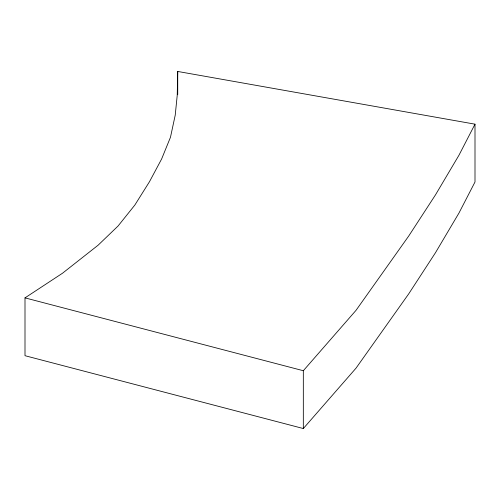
<?xml version="1.0" encoding="UTF-8"?>
<svg xmlns="http://www.w3.org/2000/svg" width="500" height="500" viewBox="0 0 500 500"><rect width="100%" height="100%" fill="white"/><g stroke="black" fill="none" stroke-linecap="round" stroke-linejoin="round"><path stroke-width="0.75" d="M177.725 71.456L177.225 95.356L175.225 115.156L170.469 137.275L161.619 159.006L149.475 181.725L134.831 205.069L118.056 226.025L98.106 245.206L62.512 273.225L25 297.869L25 355.694L303.325 428.544L356.031 368.144L408.738 293.825L435.481 252.7L458.975 213.019L475 181.988L475 124.169L177.725 71.456L177.725 94.588M475 124.169L458.975 155.2L435.481 194.875L408.738 236L356.031 310.325L303.325 370.725L303.325 428.544M25 297.869L303.325 370.725"/></g></svg>
